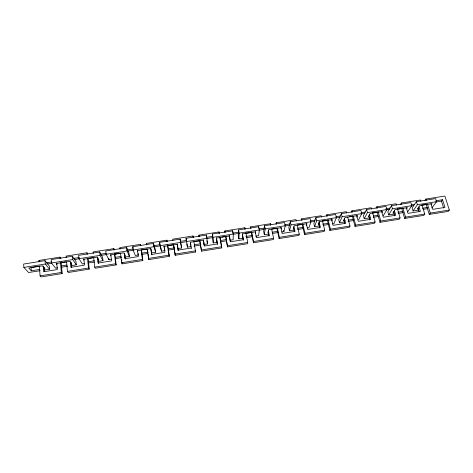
<?xml version="1.0" encoding="UTF-8"?>
<svg xmlns="http://www.w3.org/2000/svg" width="473" height="473" viewBox="0 0 473 473"><rect width="100%" height="100%" fill="white"/><g stroke="black" fill="none" stroke-linecap="round" stroke-linejoin="round"><path stroke-width="0.71" d="M245.83 232.681L247.734 242.466L247.621 243.684L227.543 246.9L225.887 236.565M229.647 238.445L229.689 235.938L216.61 238.014L216.729 241.129M232.657 232.273L232.698 230.83L212.389 234.04L213.246 242.951L217.503 242.271M232.698 230.83L233.301 234.058L233.13 239.781L230.286 240.231M255.787 236.169L258.607 235.72L259.375 229.919L258.725 226.709L238.558 229.902L238.262 235.708L238.865 238.865L243.098 238.191M238.865 238.865L239.172 233.124L238.558 229.902M242.454 237.032L242.667 233.881L255.651 231.817L255.426 233.721M244.778 229.074L244.872 227.785L224.858 230.948L224.864 232.219M250.524 228.163L250.649 226.874L270.521 223.735L270.816 225.124M271.691 229.293L273.595 238.327L273.353 239.563L253.416 242.755L253.558 241.532L251.618 231.758M258.536 228.175L258.725 226.709M281.731 231.953L283.906 231.604L285.26 225.733L284.563 222.541L264.537 225.71L263.656 231.587L264.301 234.732L268.658 234.034M264.301 234.732L265.199 228.914L264.537 225.71M267.996 232.882L268.534 229.689L281.423 227.643L281.145 228.926M270.296 225.036L270.521 223.735M276.001 224.048L276.25 222.748L295.986 219.632L296.299 221.009M297.239 225.154L299.267 234.135L298.901 235.388L279.1 238.558L279.372 237.316L277.438 228.299M307.533 227.927L308.975 227.702L310.909 221.76L310.164 218.591L290.292 221.731L288.826 227.679L289.517 230.8L294.561 229.996M289.517 230.8L291.001 224.917L290.292 221.731M293.313 228.944L294.176 225.71L306.965 223.682L306.356 225.633M301.248 220.152L301.626 218.833L321.208 215.741L321.539 217.113M322.373 220.542L324.697 230.15L324.2 231.421L304.553 234.567L304.955 233.307L302.732 223.658M332.484 223.871L333.914 223.646L336.421 217.627L335.629 214.482L315.893 217.598L313.853 223.617L314.592 226.721L319.6 225.923M314.592 226.721L316.65 220.767L315.893 217.598M318.495 224.852L319.665 221.583L332.371 219.567L331.839 220.879M326.358 216.102L326.861 214.766L346.313 211.691L346.662 213.057M347.714 217.148L350.002 226.017L349.381 227.3L329.87 230.428L330.396 229.157L328.037 219.561M358.688 219.697L361.75 213.613L360.917 210.479L341.323 213.577L338.715 219.667L339.496 222.753L344.468 221.961M339.496 222.753L342.127 216.723L341.323 213.577M351.297 212.152L351.924 210.804L371.24 207.753L371.63 209.178M356.778 217.225L357.6 215.558L344.983 217.562L343.499 220.873L344.888 220.649M372.6 212.738L375.136 221.997L374.391 223.297L355.016 226.401L355.661 225.113L353.349 216.256M383.296 215.694L386.914 209.539L386.033 206.429L366.575 209.504L363.412 215.664L364.228 218.733L369.88 217.834M364.228 218.733L367.42 212.631L366.575 209.504M368.337 216.835L370.128 213.489L382.657 211.496L382.007 212.619M376.07 208.155L376.815 206.79L396.002 203.762L396.409 205.176M397.432 208.717L400.093 217.917L399.23 219.236L379.985 222.322L380.753 221.015L378.193 211.768M407.608 211.91L411.77 205.69L410.848 202.598L391.538 205.649L387.825 211.874L388.688 214.925L394.512 213.997M388.688 214.925L392.424 208.759L391.538 205.649M400.554 204.377L401.417 203L420.456 199.99L420.887 201.397M406.668 208.794L407.413 207.659L394.979 209.634L392.892 213.016L394.334 212.785M401.79 208.599L404.663 218.449L405.55 217.131L424.742 214.062L421.957 204.915M431.873 207.96L436.573 201.675L435.603 198.601L416.429 201.634L412.172 207.925L413.077 210.958L418.859 210.036M413.077 210.958L417.357 204.72L436.573 201.675M424.979 200.434L425.96 199.038L444.868 196.053L449.35 210.042L448.25 211.39L429.283 214.429L426.055 203.934M431.27 204.803L432.115 203.656L419.764 205.619L417.381 209.036L418.812 208.812M424.742 214.062L423.761 215.392L404.663 218.449M429.283 214.429L430.288 213.092L449.35 210.042M435.739 202.024L441.469 201.114L442.533 199.724L444.969 207.399L432.683 209.356L430.944 203.762M373.434 216.025L377.803 215.333M422.401 208.238L427.426 207.44M272.241 232.208L277.899 231.309M322.675 224.184L328.25 223.297M348.347 220.099L353.887 219.218M397.947 212.211L403.008 211.407M168.347 248.822L174.17 247.893M220.312 240.556L226.053 239.64M246.013 236.465L252.422 235.442M297.529 228.27L303.14 227.377M43.451 268.865L44.876 268.634L42.505 265.808L28.735 267.996L31.295 270.798L39.874 269.433M61.183 265.956L66.859 265.051M115.447 257.324L121.041 256.437M141.9 253.114L148.15 252.121M194.438 244.76L200.215 243.837M88.12 261.758L94.458 260.753M373.41 217.273L378.353 216.48M423.199 209.344L427.533 208.652M272.288 233.455L278.094 232.533M323.177 225.355L328.906 224.444M348.027 221.394L353.709 220.489M398.148 213.418L403.244 212.602M57.694 267.807L55.548 268.15L51.451 262.958L51.19 259.588L72.422 256.236L76.011 261.557L76.313 264.839L71.299 265.637M61.277 267.239L67.722 266.21M124.44 257.176L129.377 256.39L128.975 253.15L126.681 247.663L105.763 250.974L106.129 254.297L108.92 259.653L111.74 259.204M115.27 258.636L121.62 257.625M138.187 254.988L135.284 255.45L133.132 250.016L132.712 246.711L153.483 243.429L155.15 248.987L155.599 252.21L151.248 252.907M141.811 254.409L147.617 253.481M177.298 248.668L181.62 247.982L180.071 239.137L159.454 242.395L161.447 251.198L165.053 250.619M167.933 250.164L174.419 249.129M203.904 244.517L207.481 243.95L206.494 235.057L186.037 238.291L187.456 247.143L191.033 246.569M193.895 246.114L201.043 244.979M220.347 241.815L226.738 240.798M246.622 237.629L252.263 236.731M297.446 229.535L303.211 228.619M40.158 270.686L28.622 272.525L23.857 267.422L23.65 264.035L45.041 260.653L49.281 265.891L49.535 269.19L44.486 269.994M84.519 263.627L82.385 263.964L78.95 258.696L78.636 255.349L99.702 252.02L102.641 257.418L102.99 260.682L98.017 261.474M88.073 263.059L94.464 262.036M191.293 248.023L178.09 250.128L177.15 243.997M380.753 221.015L400.093 217.917M279.372 237.316L299.267 234.135M330.396 229.157L350.002 226.017M355.661 225.113L375.136 221.997M174.975 254.102L195.455 250.826L195.609 252.014L175.235 255.278L173.579 244.86M227.554 245.694L247.734 242.466M253.558 241.532L273.595 238.327M304.955 233.307L324.697 230.15M40.069 275.865L61.319 272.46L62.17 273.56L41.039 276.947L40.069 275.865L39.395 266.329M67.426 271.401L88.522 268.02L89.231 269.137L68.248 272.501L67.426 271.401L66.604 261.924M121.632 262.728L142.408 259.399L142.84 260.552L122.17 263.863L121.632 262.728L120.52 253.368M148.404 258.441L169.038 255.136L169.328 256.307L148.8 259.6L147.15 249.141M221.695 246.717L221.719 247.917L201.498 251.157L201.374 249.969L221.695 246.717L219.933 236.872M94.683 267.127L115.613 263.774L116.181 264.91L95.357 268.244L94.683 267.127L93.713 257.714M193.262 237.381L193.031 235.962L172.722 239.172L172.935 240.597M39.088 261.924L38.981 260.457L60.041 257.135L60.899 258.299M87.724 253.971L87.008 252.783L66.096 256.088L66.226 257.549M140.871 245.576L140.434 244.358L119.835 247.616L120.006 249.052M146.571 244.848L146.382 243.418L166.833 240.189L167.135 241.425M199.038 236.388L198.902 235.134L219.052 231.947L219.306 233.355M114.436 249.845L113.869 248.638L93.122 251.92L93.27 253.368M284.74 224.781L289.736 223.989M336.007 216.669L340.199 216.007M361.082 212.696L365.274 212.034M385.962 208.676L390.124 208.014M436.053 200.753L442.533 199.724M180.248 241.413L186.386 240.438M232.621 233.124L238.374 232.213M259.145 228.92L264.176 228.122M310.808 220.749L315.059 220.075M411.238 204.762L414.679 204.218M73.622 258.382L79.239 257.489M126.705 249.981L133.025 248.981M153.902 245.67L160.087 244.689L159.454 242.395M206.683 237.316L212.513 236.394M46.508 262.763L51.456 261.977M100.643 254.196L106.212 253.309M367.42 212.631L386.914 209.539M159.927 245.682L180.58 242.407L181.62 247.982M265.199 228.914L285.26 225.733M316.65 220.767L336.421 217.627M342.127 216.723L361.75 213.613M392.424 208.759L411.77 205.69M51.451 262.958L72.724 259.588L76.313 264.839M106.129 254.297L127.083 250.974L129.377 256.39M133.132 250.016L153.938 246.717L155.599 252.21M207.05 238.303L186.557 241.555L186.037 238.291M213.246 242.951L212.951 237.28L233.301 234.058M239.172 233.124L259.375 229.919M291.001 224.917L310.909 221.76M385.867 209.923L389.314 209.373M23.857 267.422L45.29 264.023L49.535 269.19M78.95 258.696L100.057 255.349L102.99 260.682M285.154 225.964L289.417 225.29M336.155 217.887L340.329 217.225M361.112 213.926L364.582 213.376M411.013 206.027L413.751 205.589M74.409 259.541L79.298 258.766M127.911 251.062L133.498 250.176M154.269 246.882L160.418 245.907L161.447 251.198M180.479 242.643L186.587 241.673M233.301 234.271L238.315 233.479M258.979 230.203L263.981 229.405M310.383 222.056L314.61 221.388M46.732 264.017L51.652 263.236M101.281 255.373L106.827 254.492M206.778 238.563L212.578 237.641M271.579 229.056L276.516 228.27M322.621 220.962L327.487 220.193M349.624 216.675L351.693 216.35M372.594 212.951L377.679 212.141M421.478 205.199L425.777 204.519M167.874 245.593L172.958 244.783M221.89 237.026L226.183 236.346M245.398 233.295L250.377 232.503M297.517 225.03L301.023 224.474M397.787 209.042L402.115 208.357M60.905 262.645L65.865 261.859M114.371 254.167L119.953 253.28M147.02 248.987L141.474 249.868L142.84 260.552M193.918 241.549L199.683 240.633M31.792 267.351L39.637 266.11M88.492 258.359L93.418 257.578M38.981 260.457L39.626 261.226M56.872 264.502L56.145 263.556L69.815 261.386L71.831 264.259M83.969 260.109L83.467 259.316L97.024 257.164L98.68 260.079M110.96 255.917L110.469 254.941L123.932 252.807L125.239 255.769M132.712 246.711L133.256 248.089M137.661 251.642L137.3 250.684L150.662 248.561L151.626 251.565L151.443 250.27M146.382 243.418L146.784 244.642M441.469 201.114L443.674 208.061M425.96 199.038L426.392 200.446M427.474 203.958L430.288 213.092M418.977 206.748L420.385 211.401L408.01 213.376L406.354 207.748M416.429 201.634L417.357 204.72M418.026 208.108L419.025 211.419M401.417 203L401.831 204.413M402.866 207.949L405.55 217.131M394.411 210.562L395.753 215.245L383.284 217.231L381.504 210.857M393.577 211.91L394.719 215.907M376.815 206.79L377.212 208.215M377.247 212.407L379.985 222.322M369.537 214.594L370.814 219.306L358.262 221.305L356.76 215.611M368.822 215.925L369.91 219.945M351.924 210.804L352.279 212.17M352.225 215.718L355.016 226.401M164.178 247.373L163.918 246.374L177.192 244.263L177.807 247.314L177.612 246.025M164.71 249.401L164.492 248.579L164.799 250.684M344.51 218.627L345.704 223.309L333.063 225.325L331.467 218.881M343.918 219.939L344.77 223.274M326.861 214.766L327.198 216.137M327.411 220.4L329.87 230.428M318.979 221.405L320.422 227.43L307.692 229.458L306.315 223.516M318.512 222.712L319.789 228.033M301.626 218.833L301.94 220.211M302.194 224.273L304.553 234.567M293.94 226.597L295.016 231.392L282.186 233.437L280.891 227.454M293.597 227.885L294.513 231.977M283.634 230.357L283.906 231.604M276.25 222.748L276.551 224.137M276.882 228.199L279.1 238.558M268.357 230.741L269.362 235.572L256.443 237.629L255.237 231.61M268.144 232.012L269.001 236.133M250.649 226.874L250.927 228.27M251.352 232.332L253.416 242.755M244.872 227.785L245.144 229.186M246.131 236.033L246.403 237.422M242.353 233.615L243.524 239.693L230.517 241.768L229.393 235.714M242.513 236.145L243.305 240.243M229.127 235.625L229.375 236.967M229.624 238.303L230.245 241.656M224.858 230.948L225.118 232.355M225.633 236.417L227.543 246.9M219.839 237.416L220.465 240.917M220.714 242.318L221.719 247.917M216.421 237.759L217.515 243.926L204.413 246.019L203.384 239.923M216.693 240.278L217.432 244.446M212.389 234.04L212.951 237.28M206.938 240.769L207.481 243.95M203.721 242.507L204.289 245.877M198.902 235.134L199.139 236.547M199.843 240.787L201.374 249.969M199.742 240.609L201.498 251.157M193.889 241.443L195.609 252.014M190.501 243.104L191.358 248.52M186.953 243.944L187.456 247.143M180.071 239.137L180.58 242.407M177.505 245.895L178.226 250.643M173.632 244.659L175.235 255.278M167.655 244.967L169.328 256.307M166.833 240.189L167.046 241.608M167.673 245.883L169.038 255.136M190.832 245.333L190.383 242.265L203.55 240.172L203.828 243.264M163.995 246.072L164.9 252.316L151.596 254.439L150.751 248.272M153.483 243.429L153.938 246.717M151.23 250.152L151.886 254.929M147.552 250.341L147.842 252.476M148.031 253.9L148.8 259.6M193.031 235.962L193.197 237.215M140.434 244.358L140.623 245.789M141.191 250.087L142.408 259.399M138.205 253.528L138.382 254.929M137.495 250.329L138.299 256.561L124.902 258.701L124.233 253.185M126.681 247.663L127.083 250.974M124.754 254.362L125.339 259.169M121.656 259.565L121.827 261.001M121.999 262.432L122.17 263.863M114.85 253.427L116.181 264.91M113.869 248.638L114.034 250.081M114.531 254.409L115.613 263.774M110.812 254.598L111.527 260.919L98.035 263.077L97.379 256.827M108.772 258.347L108.92 259.653M99.702 252.02L100.057 255.349M98.035 257.992L98.621 263.52M88.149 258.305L89.231 269.137M87.008 252.783L87.156 254.238M87.588 258.589L88.522 268.02M83.839 258.784L84.46 265.146L70.861 267.322L70.365 261.729M72.422 256.236L72.724 259.588M71.104 262.178L71.6 267.742M61.2 261.93L62.17 273.56M60.041 257.135L60.166 258.589M60.526 262.97L61.319 272.46M56.766 263.165L57.28 269.569L43.587 271.756L43.173 266.133M206.494 235.057L206.66 237.198M45.041 260.653L45.29 264.023M44.119 267.263L44.427 271.461M31.076 267.47L31.295 270.798M219.052 231.947L219.088 233.219"/></g></svg>
